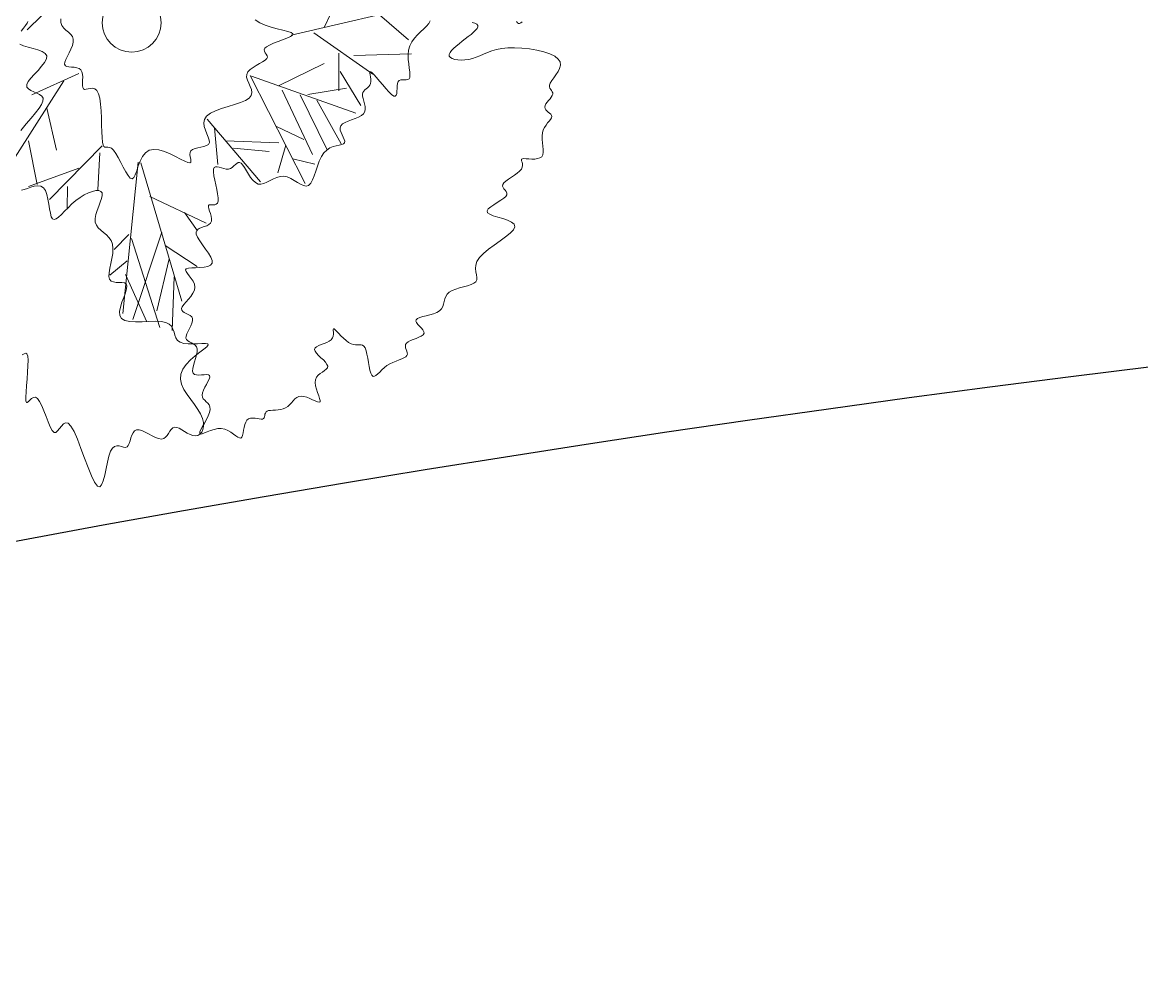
# Model space of a CAD drawing. Extents: x 2080 to 102394, y 2071 to 93424.
# Drawn here: x 85794.3 to 85899.7, y 83989.9 to 84079.2 of the extents above; entities that cross this region are included whole.
import ezdxf

# ---------------------------------------------------------------- set-up
doc = ezdxf.new("R2010")
doc.units = 0
doc.header["$LTSCALE"] = 20
doc.header["$MEASUREMENT"] = 0
doc.layers.add('casuanut tree', color=100, linetype='Continuous', lineweight=5)
doc.layers.add('road', color=2, linetype='Continuous')

# ---------------------------------------------------------------- blocks, each defined once
blk = doc.blocks.new('tr')
at = {"layer": 'casuanut tree'}
for p, q in [((-0.1639, 0.0898), (-0.2485, 0.0385)), ((0.445, -0.1163), (0.5666, 0.0392)), ((-0.1911, -0.1005), (-0.3843, -0.2908)), ((-0.1519, -0.0915), (-0.2726, -0.1156)), ((0.3639, -0.1163), (0.7017, -0.1163)), ((0.4179, -0.1231), (0.5328, -0.2516)), ((0.5801, -0.1163), (0.6341, -0.1907)), ((-0.2454, -0.1549), (-0.2454, -0.2576)), ((0.4652, -0.1839), (0.445, -0.2718)), ((0.2467, -0.1881), (0.3161, -0.4691)), ((0.249, -0.1907), (0.472, -0.3327)), ((0.307, -0.2274), (0.4248, -0.2002)), ((0.499, -0.1975), (0.6341, -0.2245)), ((-0.3058, -0.2214), (-0.3088, -0.3271)), ((0.3131, -0.2395), (0.3493, -0.4056)), ((0.458, -0.2274), (0.4882, -0.318)), ((0.1229, -0.2667), (0.2134, -0.4419)), ((0.3523, -0.2606), (0.3855, -0.4026)), ((0.3704, -0.2637), (0.464, -0.2697)), ((-0.1368, -0.2727), (-0.2877, -0.3694)), ((-0.1458, -0.2878), (-0.17, -0.3724)), ((0.135, -0.2908), (0.1229, -0.3785)), ((0.3885, -0.2818), (0.4218, -0.3966)), ((-0.2032, -0.312), (-0.33, -0.3271)), ((0.2799, -0.3211), (0.3372, -0.3664)), ((-0.0613, -0.3301), (-0.179, -0.6745)), ((-0.0552, -0.3331), (-0.0341, -0.6775)), ((0.1531, -0.3271), (0.2768, -0.3603)), ((-0.2394, -0.3482), (-0.2515, -0.3996)), ((0.1682, -0.3482), (0.2497, -0.3754)), ((0.2919, -0.3694), (0.2587, -0.4298)), ((-0.0526, -0.416), (0.0645, -0.5084)), ((0.301, -0.4056), (0.3493, -0.4298)), ((0.0195, -0.4723), (0.0397, -0.5219)), ((-0.1217, -0.4933), (-0.1639, -0.5204)), ((-0.0436, -0.5061), (-0.1585, -0.6932)), ((-0.1179, -0.5039), (-0.0999, -0.727)), ((-0.1398, -0.5537), (-0.1881, -0.5778)), ((-0.0432, -0.5386), (0.0202, -0.605)), ((-0.1517, -0.585), (-0.1269, -0.7067)), ((-0.0413, -0.5715), (-0.0976, -0.6865))]:
    blk.add_line(p, q, dxfattribs=at)
at = {"layer": 'casuanut tree', "color": 2}
blk.add_line((-0.0391, -0.6166), (-0.0729, -0.7406), dxfattribs=at)
at = {"layer": 'casuanut tree'}
for points in [[(0.8961, -0.206), (0.8976, -0.2099), (0.8996, -0.2119), (0.9022, -0.2123), (0.9054, -0.2114), (0.9091, -0.2097)], [(0.6949, -0.158), (0.6904, -0.1633), (0.6838, -0.1683), (0.6759, -0.1732), (0.6671, -0.1783), (0.6579, -0.1838), (0.649, -0.19), (0.6409, -0.1971), (0.6341, -0.2054), (0.6291, -0.2148), (0.6256, -0.2252), (0.6233, -0.236), (0.6219, -0.2466), (0.6209, -0.2567), (0.62, -0.2657), (0.6189, -0.2732), (0.6172, -0.2786), (0.6147, -0.2817), (0.6114, -0.2828), (0.6076, -0.2825), (0.6034, -0.2816), (0.5992, -0.2804), (0.5951, -0.2797), (0.5912, -0.28), (0.588, -0.282), (0.5853, -0.2859), (0.5832, -0.2913), (0.5815, -0.2975), (0.5798, -0.3037), (0.578, -0.3091), (0.5759, -0.313), (0.5733, -0.3148), (0.5699, -0.3135), (0.5657, -0.3089), (0.5608, -0.3014), (0.5555, -0.292), (0.55, -0.2816), (0.5446, -0.271), (0.5395, -0.2611), (0.5351, -0.2528), (0.5317, -0.247), (0.5292, -0.2444), (0.5277, -0.2446), (0.5268, -0.247), (0.5263, -0.251), (0.5259, -0.2561), (0.5253, -0.2616), (0.5243, -0.2671), (0.5226, -0.2718), (0.5201, -0.2755), (0.5169, -0.2782), (0.5132, -0.2802), (0.5094, -0.282), (0.5057, -0.2837), (0.5024, -0.2858), (0.4997, -0.2885), (0.4979, -0.2921), (0.4971, -0.2969), (0.4971, -0.3027), (0.4975, -0.309), (0.4977, -0.3156), (0.4975, -0.3222), (0.4965, -0.3284), (0.4941, -0.3339), (0.49, -0.3383), (0.484, -0.3415), (0.4764, -0.3436), (0.4678, -0.3451), (0.4589, -0.3462), (0.4501, -0.3473), (0.442, -0.3488), (0.4352, -0.3509), (0.4303, -0.3541), (0.4276, -0.3585), (0.4268, -0.3639), (0.4274, -0.37), (0.4286, -0.3762), (0.4301, -0.3823), (0.4313, -0.3879), (0.4315, -0.3925), (0.4303, -0.3958), (0.4273, -0.3976), (0.4225, -0.3982), (0.4164, -0.3982), (0.4092, -0.3982), (0.4013, -0.3986), (0.393, -0.4001), (0.3845, -0.4031), (0.3763, -0.4082), (0.3685, -0.4157), (0.3612, -0.4251), (0.3543, -0.4355), (0.3477, -0.4462), (0.3414, -0.4564), (0.3353, -0.4652), (0.3293, -0.472), (0.3234, -0.4758), (0.3174, -0.4762), (0.3114, -0.4737), (0.3053, -0.469), (0.299, -0.463), (0.2924, -0.4564), (0.2855, -0.45), (0.2782, -0.4445), (0.2704, -0.4409), (0.2622, -0.4395), (0.2536, -0.44), (0.2449, -0.4417), (0.2362, -0.444), (0.2278, -0.4461), (0.2199, -0.4475), (0.2127, -0.4475), (0.2063, -0.4454), (0.2008, -0.4407), (0.1963, -0.434), (0.1925, -0.4259), (0.1892, -0.4171), (0.1863, -0.4082), (0.1836, -0.3999), (0.1809, -0.3929), (0.1781, -0.3879), (0.175, -0.3853), (0.1716, -0.3848), (0.1679, -0.3859), (0.1639, -0.3879), (0.1596, -0.3903), (0.1551, -0.3927), (0.1504, -0.3943), (0.1455, -0.3947), (0.1403, -0.3934), (0.1351, -0.3911), (0.13, -0.3881), (0.125, -0.3852), (0.1205, -0.383), (0.1165, -0.3821), (0.1131, -0.3832), (0.1105, -0.3868), (0.1089, -0.3933), (0.1079, -0.4022), (0.1074, -0.4128), (0.1072, -0.4242), (0.1069, -0.4358), (0.1064, -0.4467), (0.1055, -0.4561), (0.1038, -0.4634), (0.1013, -0.4679), (0.098, -0.4701), (0.0944, -0.4706), (0.0906, -0.47), (0.0869, -0.4689), (0.0835, -0.468), (0.0808, -0.4678), (0.079, -0.469), (0.0783, -0.4721), (0.0783, -0.4767), (0.0788, -0.4823), (0.0793, -0.4886), (0.0795, -0.4951), (0.079, -0.5012), (0.0775, -0.5066), (0.0745, -0.5107), (0.0699, -0.5134), (0.0641, -0.5148), (0.0576, -0.5156), (0.051, -0.5164), (0.0449, -0.5175), (0.0398, -0.5196), (0.0364, -0.5232), (0.0351, -0.5288), (0.0364, -0.5367), (0.0396, -0.5464), (0.044, -0.5574), (0.0488, -0.5688), (0.0532, -0.5799), (0.0565, -0.5902), (0.0578, -0.5989), (0.0565, -0.6054), (0.0519, -0.6091), (0.0448, -0.6104), (0.0358, -0.6101), (0.0258, -0.6086), (0.0158, -0.6067), (0.0065, -0.6049), (-0.0013, -0.6039), (-0.0066, -0.6043), (-0.0088, -0.6065), (-0.0086, -0.6104), (-0.0066, -0.6157), (-0.0036, -0.622), (-0.0003, -0.6291), (0.0025, -0.6366), (0.004, -0.6442), (0.0036, -0.6516), (0.0006, -0.6585), (-0.0044, -0.6649), (-0.0107, -0.6709), (-0.0178, -0.6764), (-0.0249, -0.6814), (-0.0313, -0.6861), (-0.0363, -0.6904), (-0.0392, -0.6944), (-0.0396, -0.6981), (-0.0379, -0.7015), (-0.0348, -0.7049), (-0.0308, -0.7082), (-0.0265, -0.7117), (-0.0227, -0.7153), (-0.02, -0.7193), (-0.0189, -0.7237), (-0.02, -0.7286), (-0.0228, -0.7339), (-0.0268, -0.7394), (-0.0315, -0.745), (-0.0361, -0.7505), (-0.0403, -0.7559), (-0.0434, -0.7609), (-0.0448, -0.7654), (-0.0442, -0.7693), (-0.042, -0.7729), (-0.0386, -0.7762), (-0.0347, -0.7795), (-0.0308, -0.783), (-0.0274, -0.7869), (-0.0252, -0.7915), (-0.0246, -0.7969), (-0.026, -0.8033), (-0.029, -0.8105), (-0.0331, -0.818), (-0.0375, -0.8257), (-0.0417, -0.8331), (-0.0451, -0.84), (-0.0471, -0.8461), (-0.0471, -0.851), (-0.0446, -0.8546), (-0.0402, -0.857), (-0.0344, -0.8585), (-0.0281, -0.8596), (-0.0218, -0.8606), (-0.0162, -0.8616), (-0.012, -0.8632), (-0.0099, -0.8657), (-0.0104, -0.8692), (-0.0129, -0.8736), (-0.017, -0.8788), (-0.0219, -0.8844), (-0.0271, -0.8903), (-0.0319, -0.8963), (-0.0358, -0.902), (-0.0381, -0.9074), (-0.0383, -0.9122), (-0.037, -0.9165), (-0.0345, -0.9206), (-0.0316, -0.9247), (-0.0288, -0.9289), (-0.0267, -0.9335), (-0.0258, -0.9387), (-0.0268, -0.9446), (-0.03, -0.9513), (-0.035, -0.9587), (-0.041, -0.9662), (-0.0475, -0.9737), (-0.0537, -0.9807), (-0.059, -0.9869), (-0.0626, -0.9918), (-0.064, -0.9953), (-0.0626, -0.9969), (-0.0587, -0.9972), (-0.0529, -0.9965), (-0.0455, -0.9953), (-0.0372, -0.9941), (-0.0283, -0.9934), (-0.0195, -0.9936), (-0.0111, -0.9953), (-0.0035, -0.9987), (0.0032, -1.0034), (0.0091, -1.0089), (0.0143, -1.0146), (0.0188, -1.0199), (0.0228, -1.0243), (0.0264, -1.0271), (0.0295, -1.0279), (0.0323, -1.0263), (0.0349, -1.0226), (0.0375, -1.0174), (0.04, -1.0113), (0.0428, -1.0049), (0.0458, -0.9988), (0.0492, -0.9935), (0.0531, -0.9896), (0.0576, -0.9876), (0.0626, -0.9872), (0.0678, -0.9879), (0.073, -0.9895), (0.078, -0.9914), (0.0827, -0.9933), (0.0869, -0.9947), (0.0903, -0.9953), (0.0928, -0.9947), (0.0946, -0.9931), (0.096, -0.9909), (0.0972, -0.9882), (0.0984, -0.9855), (0.0999, -0.9829), (0.102, -0.9808), (0.1049, -0.9795), (0.1088, -0.9791), (0.1135, -0.9795), (0.119, -0.9804), (0.1249, -0.9815), (0.1312, -0.9824), (0.1375, -0.983), (0.1439, -0.9829), (0.15, -0.9817), (0.1557, -0.9795), (0.1611, -0.9764), (0.1663, -0.9728), (0.1714, -0.9692), (0.1764, -0.966), (0.1816, -0.9635), (0.187, -0.9623), (0.1927, -0.9626), (0.1988, -0.9648), (0.2051, -0.9683), (0.2113, -0.9728), (0.2172, -0.9774), (0.2226, -0.9816), (0.2273, -0.9849), (0.2309, -0.9867), (0.2333, -0.9863), (0.2343, -0.9833), (0.2342, -0.9781), (0.2335, -0.9713), (0.2326, -0.9634), (0.2318, -0.955), (0.2315, -0.9466), (0.2323, -0.9388), (0.2344, -0.9322), (0.2382, -0.927), (0.2432, -0.9232), (0.249, -0.9204), (0.255, -0.9181), (0.2606, -0.916), (0.2654, -0.9138), (0.2689, -0.911), (0.2704, -0.9074), (0.2697, -0.9026), (0.2673, -0.8968), (0.2636, -0.8905), (0.2593, -0.8839), (0.2551, -0.8773), (0.2516, -0.8711), (0.2494, -0.8656), (0.249, -0.8612), (0.2511, -0.858), (0.2551, -0.8559), (0.2607, -0.8545), (0.2672, -0.8536), (0.2742, -0.8527), (0.2812, -0.8517), (0.2876, -0.8501), (0.293, -0.8477), (0.2969, -0.8442), (0.2995, -0.84), (0.3011, -0.8355), (0.3021, -0.8312), (0.3027, -0.8274), (0.3032, -0.8247), (0.304, -0.8234), (0.3053, -0.824), (0.3074, -0.8268), (0.3103, -0.8313), (0.3137, -0.8372), (0.3177, -0.8438), (0.3221, -0.8508), (0.3269, -0.8574), (0.3318, -0.8633), (0.3369, -0.8679), (0.3419, -0.8709), (0.3468, -0.8726), (0.3515, -0.8736), (0.3559, -0.8743), (0.3597, -0.8752), (0.363, -0.877), (0.3655, -0.88), (0.3673, -0.8848), (0.3681, -0.8918), (0.3682, -0.9005), (0.3679, -0.9102), (0.3674, -0.9203), (0.3669, -0.9303), (0.3668, -0.9393), (0.3672, -0.947), (0.3684, -0.9524), (0.3706, -0.9554), (0.3738, -0.956), (0.3779, -0.9548), (0.3827, -0.9523), (0.3884, -0.9489), (0.3947, -0.945), (0.4016, -0.9412), (0.4089, -0.9378), (0.4167, -0.9353), (0.4246, -0.9335), (0.4324, -0.9322), (0.4399, -0.9312), (0.4467, -0.9302), (0.4526, -0.9291), (0.4574, -0.9276), (0.4607, -0.9254), (0.4625, -0.9225), (0.463, -0.9189), (0.4628, -0.9149), (0.4623, -0.9108), (0.4619, -0.9066), (0.4621, -0.9026), (0.4635, -0.899), (0.4664, -0.8961), (0.4711, -0.894), (0.4772, -0.8924), (0.4842, -0.8912), (0.4915, -0.8902), (0.4986, -0.889), (0.5048, -0.8875), (0.5097, -0.8855), (0.5125, -0.8826), (0.513, -0.8787), (0.5117, -0.8741), (0.5092, -0.869), (0.506, -0.8637), (0.503, -0.8585), (0.5008, -0.8537), (0.5, -0.8496), (0.5013, -0.8465), (0.5051, -0.8446), (0.5111, -0.8435), (0.5187, -0.8431), (0.5273, -0.843), (0.5364, -0.8428), (0.5454, -0.8422), (0.5538, -0.841), (0.5609, -0.8386), (0.5664, -0.8351), (0.5706, -0.8304), (0.5739, -0.8251), (0.5768, -0.8195), (0.5798, -0.8138), (0.5833, -0.8085), (0.5877, -0.8039), (0.5936, -0.8003), (0.6012, -0.798), (0.6102, -0.7967), (0.6199, -0.796), (0.6299, -0.7957), (0.6396, -0.7953), (0.6484, -0.7945), (0.6557, -0.7929), (0.6611, -0.7902), (0.6642, -0.7861), (0.6656, -0.7808), (0.666, -0.7745), (0.6663, -0.7674), (0.6674, -0.7597), (0.6698, -0.7518), (0.6746, -0.7439), (0.6825, -0.7361), (0.694, -0.7287), (0.7081, -0.7216), (0.7238, -0.7149), (0.7397, -0.7083), (0.7546, -0.702), (0.7674, -0.6957), (0.7768, -0.6894), (0.7816, -0.6831), (0.781, -0.6768), (0.776, -0.6704), (0.7678, -0.664), (0.7577, -0.6578), (0.7471, -0.6518), (0.7373, -0.6461), (0.7296, -0.6407), (0.7253, -0.6358), (0.7254, -0.6314), (0.7293, -0.6274), (0.736, -0.6238), (0.7445, -0.6205), (0.7538, -0.6172), (0.763, -0.6141), (0.7711, -0.6109), (0.7771, -0.6076), (0.7803, -0.6042), (0.7812, -0.6005), (0.7804, -0.5968), (0.7787, -0.593), (0.7766, -0.5892), (0.7751, -0.5855), (0.7746, -0.5818), (0.776, -0.5783), (0.7797, -0.5751), (0.7853, -0.5719), (0.7924, -0.5689), (0.8002, -0.5658), (0.8082, -0.5627), (0.8159, -0.5595), (0.8226, -0.5561), (0.8278, -0.5524), (0.831, -0.5485), (0.8327, -0.5444), (0.8331, -0.5405), (0.833, -0.5368), (0.8327, -0.5336), (0.8327, -0.531), (0.8335, -0.5294), (0.8357, -0.5288), (0.8394, -0.5293), (0.8446, -0.5307), (0.8508, -0.5326), (0.8575, -0.5345), (0.8644, -0.5361), (0.871, -0.5368), (0.8769, -0.5364), (0.8818, -0.5344), (0.8854, -0.5305), (0.8878, -0.525), (0.8893, -0.5182), (0.8904, -0.5106), (0.8913, -0.5025), (0.8924, -0.4943), (0.894, -0.4864), (0.8965, -0.4792), (0.8999, -0.4729), (0.9042, -0.4676), (0.909, -0.463), (0.9138, -0.459), (0.9183, -0.4556), (0.9223, -0.4524), (0.9252, -0.4494), (0.9269, -0.4465), (0.9269, -0.4435), (0.9257, -0.4404), (0.9237, -0.4372), (0.9212, -0.434), (0.9188, -0.4307), (0.9167, -0.4273), (0.9155, -0.424), (0.9156, -0.4206), (0.9172, -0.4172), (0.9201, -0.4138), (0.9239, -0.4105), (0.9281, -0.4072), (0.9324, -0.404), (0.9363, -0.4008), (0.9395, -0.3977), (0.9415, -0.3947), (0.9421, -0.3917), (0.9415, -0.3889), (0.9403, -0.3859), (0.939, -0.3828), (0.9379, -0.3795), (0.9377, -0.376), (0.9387, -0.372), (0.9415, -0.3676), (0.9463, -0.3627), (0.9524, -0.3573), (0.9592, -0.3514), (0.9657, -0.3451), (0.9712, -0.3383), (0.9748, -0.3312), (0.9756, -0.3237), (0.973, -0.3158), (0.9663, -0.3076), (0.9561, -0.2994), (0.943, -0.2914), (0.9279, -0.2838), (0.9114, -0.2769), (0.8943, -0.2709), (0.8775, -0.2662), (0.8616, -0.2628), (0.8472, -0.2611), (0.8342, -0.2607), (0.8225, -0.2613), (0.8117, -0.2627), (0.8017, -0.2644), (0.7922, -0.2662), (0.783, -0.2676), (0.7737, -0.2685), (0.7644, -0.2684), (0.7552, -0.2675), (0.7464, -0.2659), (0.7384, -0.2637), (0.7315, -0.2609), (0.7261, -0.2577), (0.7224, -0.2542), (0.7208, -0.2504), (0.7216, -0.2466), (0.7244, -0.2426), (0.729, -0.2387), (0.735, -0.2347), (0.7422, -0.2306), (0.7501, -0.2267), (0.7585, -0.2227), (0.767, -0.2189), (0.7753, -0.2151), (0.783, -0.2115), (0.79, -0.2079), (0.7958, -0.2044), (0.8002, -0.2009), (0.8029, -0.1975), (0.8036, -0.1941), (0.8019, -0.1907), (0.7978, -0.1873), (0.7919, -0.184)], [(-0.4353, -0.7165), (-0.4302, -0.7148), (-0.4263, -0.7146), (-0.4238, -0.7169), (-0.4232, -0.7226), (-0.4246, -0.7321), (-0.4277, -0.7448), (-0.432, -0.7595), (-0.4368, -0.7751), (-0.4417, -0.7906), (-0.4461, -0.8048), (-0.4495, -0.8167), (-0.4513, -0.8251), (-0.4512, -0.8294), (-0.4493, -0.8302), (-0.4461, -0.8287), (-0.4419, -0.8261), (-0.4371, -0.8234), (-0.4321, -0.8218), (-0.4274, -0.8224), (-0.4232, -0.8262), (-0.4198, -0.8342), (-0.4171, -0.8454), (-0.415, -0.8586), (-0.413, -0.8727), (-0.4111, -0.8865), (-0.4089, -0.8988), (-0.4063, -0.9084), (-0.4029, -0.9141), (-0.3986, -0.9152), (-0.3937, -0.9128), (-0.3882, -0.9083), (-0.3823, -0.9033), (-0.3764, -0.8993), (-0.3706, -0.8978), (-0.3651, -0.9004), (-0.3601, -0.9085), (-0.3558, -0.9231), (-0.352, -0.9429), (-0.3487, -0.966), (-0.3455, -0.9903), (-0.3423, -1.0141), (-0.3389, -1.0354), (-0.3351, -1.0523), (-0.3308, -1.0629), (-0.3258, -1.0658), (-0.3202, -1.062), (-0.3142, -1.0532), (-0.3077, -1.0409), (-0.3011, -1.0267), (-0.2944, -1.0122), (-0.2878, -0.9989), (-0.2813, -0.9885), (-0.2751, -0.9821), (-0.2693, -0.9793), (-0.2637, -0.9791), (-0.2585, -0.9808), (-0.2536, -0.9833), (-0.249, -0.9858), (-0.2447, -0.9875), (-0.2407, -0.9874), (-0.2371, -0.9849), (-0.2336, -0.9805), (-0.2302, -0.9748), (-0.2267, -0.9686), (-0.223, -0.9626), (-0.2189, -0.9574), (-0.2144, -0.9538), (-0.2092, -0.9524), (-0.2034, -0.9538), (-0.197, -0.9574), (-0.1902, -0.9626), (-0.1832, -0.9686), (-0.1761, -0.9748), (-0.1692, -0.9805), (-0.1625, -0.9849), (-0.1563, -0.9874), (-0.1507, -0.9874), (-0.1456, -0.9855), (-0.1409, -0.9822), (-0.1365, -0.9781), (-0.1322, -0.9739), (-0.128, -0.9703), (-0.1237, -0.9678), (-0.1191, -0.9671), (-0.1143, -0.9686), (-0.1093, -0.972), (-0.104, -0.9767), (-0.0985, -0.982), (-0.0928, -0.9875), (-0.087, -0.9925), (-0.0811, -0.9964), (-0.0752, -0.9986), (-0.0694, -0.9988), (-0.0638, -0.9969), (-0.0587, -0.9931), (-0.0545, -0.9875), (-0.0515, -0.9803), (-0.0497, -0.9716), (-0.0497, -0.9615), (-0.0516, -0.9502), (-0.0555, -0.9379), (-0.0608, -0.9248), (-0.0667, -0.9113), (-0.0724, -0.8975), (-0.077, -0.8839), (-0.0798, -0.8706), (-0.0798, -0.8581), (-0.0764, -0.8465), (-0.0689, -0.8362), (-0.0583, -0.827), (-0.0458, -0.819), (-0.0326, -0.812), (-0.0198, -0.8061), (-0.0087, -0.801), (-0.0005, -0.7969), (0.0036, -0.7936), (0.0028, -0.7909), (-0.0022, -0.7888), (-0.0103, -0.7869), (-0.0205, -0.785), (-0.0317, -0.7828), (-0.0428, -0.7801), (-0.0528, -0.7766), (-0.0606, -0.7722), (-0.0654, -0.7665), (-0.0679, -0.7599), (-0.0689, -0.7527), (-0.0693, -0.7451), (-0.0701, -0.7376), (-0.072, -0.7303), (-0.0761, -0.7237), (-0.0831, -0.7181), (-0.0938, -0.7136), (-0.1072, -0.7099), (-0.1223, -0.7068), (-0.138, -0.7038), (-0.1532, -0.7006), (-0.1667, -0.6967), (-0.1775, -0.6917), (-0.1845, -0.6854), (-0.1868, -0.6774), (-0.1852, -0.6681), (-0.1809, -0.658), (-0.1747, -0.6475), (-0.1679, -0.6372), (-0.1615, -0.6275), (-0.1565, -0.619), (-0.1541, -0.6121), (-0.1549, -0.6072), (-0.1584, -0.6038), (-0.1639, -0.6015), (-0.1705, -0.5997), (-0.1774, -0.598), (-0.1837, -0.5957), (-0.1885, -0.5923), (-0.1912, -0.5874), (-0.1911, -0.5804), (-0.1886, -0.5718), (-0.1845, -0.5619), (-0.1795, -0.5512), (-0.1744, -0.5399), (-0.1698, -0.5286), (-0.1666, -0.5176), (-0.1653, -0.5073), (-0.1666, -0.4982), (-0.1699, -0.4899), (-0.1745, -0.4824), (-0.1798, -0.4752), (-0.185, -0.4683), (-0.1895, -0.4614), (-0.1926, -0.4542), (-0.1935, -0.4465), (-0.1917, -0.4381), (-0.1879, -0.4293), (-0.1827, -0.4203), (-0.1769, -0.4114), (-0.1711, -0.4029), (-0.1662, -0.395), (-0.1629, -0.388), (-0.1619, -0.3823), (-0.1638, -0.3779), (-0.1683, -0.375), (-0.1751, -0.3735), (-0.1836, -0.3734), (-0.1935, -0.3746), (-0.2044, -0.377), (-0.2157, -0.3807), (-0.2272, -0.3856), (-0.2384, -0.3916), (-0.2491, -0.3982), (-0.2591, -0.4047), (-0.2682, -0.4106), (-0.2762, -0.4153), (-0.2828, -0.4181), (-0.288, -0.4186), (-0.2914, -0.4161), (-0.2931, -0.4102), (-0.2934, -0.4015), (-0.2928, -0.391), (-0.292, -0.3793), (-0.2913, -0.3674), (-0.2914, -0.356), (-0.2928, -0.3461), (-0.2959, -0.3383), (-0.3012, -0.3334), (-0.3082, -0.3309), (-0.3164, -0.3302), (-0.3251, -0.3306), (-0.3337, -0.3314), (-0.3417, -0.3321), (-0.3484, -0.332)], [(-0.3177, -0.1928), (-0.3014, -0.1806), (-0.2866, -0.1696), (-0.2738, -0.1597), (-0.2633, -0.1509), (-0.2554, -0.1431), (-0.2504, -0.1361), (-0.2486, -0.1299), (-0.2503, -0.1242), (-0.2545, -0.1191), (-0.2603, -0.1142), (-0.2668, -0.1096), (-0.2729, -0.1049), (-0.2776, -0.1001), (-0.28, -0.0949), (-0.279, -0.0893), (-0.2741, -0.0831), (-0.266, -0.0764), (-0.256, -0.0693), (-0.2451, -0.062), (-0.2346, -0.0545), (-0.2257, -0.0471), (-0.2194, -0.0399), (-0.2171, -0.033), (-0.2194, -0.0264), (-0.2257, -0.0202), (-0.2346, -0.0142), (-0.245, -0.0084), (-0.2557, -0.0028), (-0.2656, 0.0029), (-0.2734, 0.0086)], [(-0.2634, 0.0383), (-0.2563, 0.0438), (-0.2499, 0.0489), (-0.2451, 0.0534), (-0.243, 0.0572)], [(-0.1642, 0.0459), (-0.1663, 0.0372), (-0.1655, 0.0296), (-0.1626, 0.0227), (-0.1586, 0.0163), (-0.154, 0.0103), (-0.1499, 0.0044), (-0.147, -0.0017), (-0.1462, -0.0082), (-0.1479, -0.0152), (-0.1518, -0.0226), (-0.1571, -0.0302), (-0.1631, -0.0377), (-0.1691, -0.0449), (-0.1744, -0.0516), (-0.1782, -0.0574), (-0.1799, -0.0622), (-0.179, -0.0659), (-0.1759, -0.0686), (-0.1712, -0.0707), (-0.1655, -0.0725), (-0.1594, -0.0744), (-0.1535, -0.0767), (-0.1485, -0.0796), (-0.145, -0.0837), (-0.1435, -0.0889), (-0.1435, -0.0952), (-0.1447, -0.1019), (-0.1465, -0.1089), (-0.1483, -0.1155), (-0.1498, -0.1215), (-0.1504, -0.1264), (-0.1495, -0.1299), (-0.147, -0.1316), (-0.143, -0.1321), (-0.1381, -0.1321), (-0.1328, -0.1323), (-0.1275, -0.1333), (-0.1228, -0.136), (-0.1191, -0.141), (-0.1169, -0.149), (-0.1166, -0.1604), (-0.1178, -0.1746), (-0.1202, -0.1905), (-0.1232, -0.2073), (-0.1266, -0.224), (-0.1297, -0.2397), (-0.1323, -0.2533), (-0.1338, -0.264), (-0.1339, -0.271), (-0.1328, -0.2751), (-0.1307, -0.2771), (-0.1277, -0.278), (-0.1242, -0.2787), (-0.1203, -0.2801), (-0.1163, -0.2831), (-0.1124, -0.2887), (-0.1087, -0.2975), (-0.1053, -0.3086), (-0.102, -0.3211), (-0.0987, -0.3338), (-0.0954, -0.3457), (-0.092, -0.3556), (-0.0883, -0.3625), (-0.0842, -0.3654), (-0.0798, -0.3634), (-0.0748, -0.3575), (-0.0693, -0.3489), (-0.063, -0.3387), (-0.0559, -0.3284), (-0.048, -0.3189), (-0.0391, -0.3117), (-0.0291, -0.3079), (-0.018, -0.3084), (-0.0062, -0.3125), (0.0058, -0.3192), (0.0177, -0.3276), (0.0289, -0.3366), (0.039, -0.3453), (0.0476, -0.3526), (0.0543, -0.3575), (0.0586, -0.3593), (0.0611, -0.3583), (0.0623, -0.3553), (0.0627, -0.3509), (0.0629, -0.3456), (0.0634, -0.3402), (0.0649, -0.3353), (0.0678, -0.3316), (0.0725, -0.3294), (0.0786, -0.3286), (0.0857, -0.3285), (0.0931, -0.3287), (0.1003, -0.3288), (0.1067, -0.3281), (0.1118, -0.3262), (0.1151, -0.3225), (0.1161, -0.3169), (0.1155, -0.3095), (0.1141, -0.301), (0.1127, -0.2918), (0.112, -0.2826), (0.113, -0.2737), (0.1164, -0.2659), (0.1229, -0.2594), (0.1332, -0.2549), (0.1465, -0.2519), (0.1617, -0.2499), (0.178, -0.2486), (0.1941, -0.2474), (0.2092, -0.246), (0.2222, -0.2437), (0.2322, -0.2403), (0.2383, -0.2353), (0.2411, -0.2289), (0.2416, -0.2217), (0.2406, -0.2138), (0.2389, -0.2057), (0.2375, -0.1978), (0.2372, -0.1904), (0.2389, -0.1839), (0.2432, -0.1786), (0.2496, -0.1744), (0.2575, -0.1709), (0.2661, -0.168), (0.2747, -0.1655), (0.2828, -0.1632), (0.2894, -0.1608), (0.2941, -0.158), (0.2962, -0.1548), (0.2964, -0.1513), (0.2954, -0.1474), (0.2939, -0.1435), (0.2929, -0.1397), (0.293, -0.136), (0.295, -0.1327), (0.2997, -0.1299), (0.3076, -0.1276), (0.3179, -0.1258), (0.3295, -0.1243), (0.3412, -0.1228), (0.3521, -0.1213), (0.361, -0.1194), (0.3668, -0.1171), (0.3684, -0.1141), (0.3651, -0.1103), (0.3576, -0.1056), (0.3472, -0.1002), (0.3348, -0.0939), (0.3216, -0.0869), (0.3087, -0.0791), (0.2973, -0.0705), (0.2884, -0.0611)]]:
    blk.add_lwpolyline(points, dxfattribs=at)
at = {"layer": 'casuanut tree', "linetype": 'Continuous'}
blk.add_circle((-0.0014, -0.0017), 0.0703, dxfattribs=at)

msp = doc.modelspace()

# ---------------------------------------------------------------- linework, layer by layer
at = {"linetype": 'Continuous', "ltscale": 0.5}
msp.add_arc((86104.651, 82360.552), 1698.531, 71.040867, 104.168587, dxfattribs=at)
at = {"layer": 'road', "linetype": 'Continuous', "ltscale": 0.5}
msp.add_arc((86117.358, 82534.682), 1633.932, 90.243253, 116.816759, dxfattribs=at)

# ---------------------------------------------------------------- block references
at = {"layer": 'casuanut tree', "linetype": 'Continuous', "xscale": 39.3723505157182, "yscale": 39.37235051571042, "zscale": 39.37235051570639, "rotation": 13.01607038379638}
msp.add_blockref('tr', (85804.602, 84079.264), dxfattribs=at)

doc.saveas('drawing.dxf')
